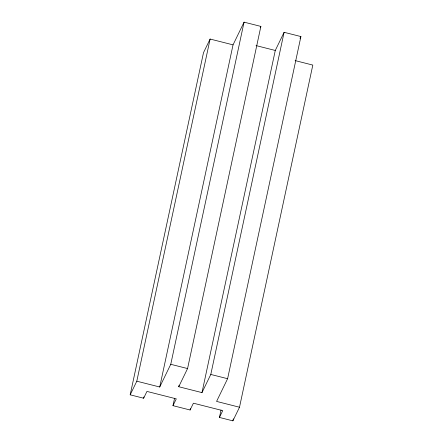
<?xml version="1.0" encoding="UTF-8"?>
<svg xmlns="http://www.w3.org/2000/svg" width="443" height="443" viewBox="0 0 443 443"><rect width="100%" height="100%" fill="white"/><g stroke="black" fill="none" stroke-linecap="round" stroke-linejoin="round"><path stroke-width="0.66" d="M239.502 407.228L232.885 420.85L219.435 417.439L222.746 410.628L193.403 403.191L190.097 410.002L172.98 405.666L176.286 398.855L146.943 391.418L143.637 398.229L130.187 394.818L203.498 52.673L210.115 39.045L233.04 44.859L244.065 22.15L260.877 26.408L187.566 368.559L178.745 386.728L201.975 392.614L210.79 374.446L284.101 32.3L300.913 36.559L227.602 378.71L216.577 401.413L239.502 407.228L312.813 65.077L295.127 60.597M130.187 394.818L136.804 381.196L210.115 39.045M143.637 398.229L143.925 396.878M136.804 381.196L159.729 387.005L233.04 44.859M159.729 387.005L170.754 364.301L244.065 22.15M172.98 405.666L174.575 398.229M178.745 386.728L179.033 385.371M190.097 410.002L190.385 408.651M201.975 392.614L275.28 50.463L284.101 32.3M219.435 417.439L221.029 410.002M232.885 420.85L233.317 418.823M260.285 27.621L260.877 26.408M300.022 38.403L300.913 36.559M256.037 45.585L275.28 50.463M170.754 364.301L187.566 368.559M210.79 374.446L227.602 378.71"/></g></svg>
